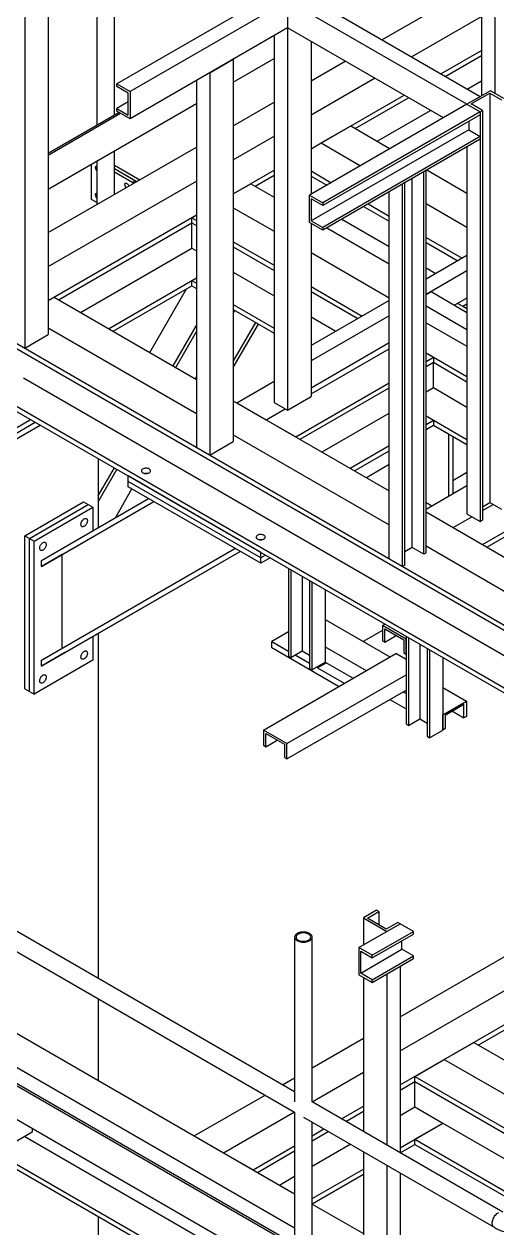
# Model space of a CAD drawing. Header units: millimetres. Extents: x 0 to 16187, y -20471 to 6290.
# Drawn here: x 1766.5 to 1851.7, y 5507.8 to 5724.7 of the extents above; entities that cross this region are included whole.
import ezdxf

# ---------------------------------------------------------------- set-up
doc = ezdxf.new("R2010")
doc.units = ezdxf.units.MM

msp = doc.modelspace()

# ---------------------------------------------------------------- linework, layer by layer
at = {"color": 7, "linetype": 'Continuous', "lineweight": 25}
for p, q in [((1848.96246, 5751.86706), (1848.96246, 5711.76101)), ((1851.34894, 5750.48937), (1851.34894, 5712.22024)), ((1770.84483, 5734.87477), (1770.84483, 5668.73451)), ((1779.62498, 5733.18174), (1779.62498, 5706.46499)), ((1782.78998, 5708.2921), (1782.78998, 5735.00885)), ((1766.60219, 5732.42554), (1766.60219, 5666.28529)), ((1830.99465, 5721.82745), (1848.96246, 5732.20004)), ((1811.57419, 5730.28327), (1783.20153, 5713.90408)), ((1813.96067, 5728.90558), (1785.58801, 5712.52639)), ((1813.96067, 5728.90558), (1813.96067, 5724.00634)), ((1846.31081, 5710.23024), (1813.96067, 5728.90558)), ((1813.96067, 5728.90558), (1813.96067, 5655.1107)), ((1848.69729, 5711.60793), (1816.34716, 5730.28327)), ((1836.29795, 5718.76592), (1848.96246, 5726.07698)), ((1813.96067, 5724.00634), (1785.58801, 5707.62715)), ((1811.57419, 5722.62865), (1811.57419, 5656.48839)), ((1842.06748, 5707.78062), (1813.96067, 5724.00634)), ((1818.20331, 5721.55711), (1818.20331, 5694.00413)), ((1799.95996, 5715.92389), (1804.2026, 5718.37312)), ((1804.2026, 5714.22313), (1811.57419, 5718.47866)), ((1804.2026, 5718.37312), (1804.2026, 5649.47749)), ((1818.20331, 5714.44316), (1824.36484, 5718.00014)), ((1841.60126, 5715.70439), (1848.96246, 5719.95392)), ((1842.39688, 5715.24508), (1848.96246, 5719.03531)), ((1799.95996, 5715.92389), (1799.95996, 5647.02826)), ((1783.20153, 5713.41416), (1783.20153, 5713.90408)), ((1783.20153, 5713.90408), (1785.58801, 5712.52639)), ((1797.57347, 5714.54621), (1797.57347, 5648.40595)), ((1818.20331, 5708.3201), (1829.66814, 5714.93861)), ((1846.3493, 5712.9634), (1848.96246, 5714.47194)), ((1785.26981, 5712.22016), (1783.20153, 5713.41416)), ((1785.26981, 5708.30076), (1785.26981, 5712.22016)), ((1785.58801, 5712.52639), (1785.58801, 5707.62715)), ((1818.20331, 5702.19704), (1834.97144, 5711.87708)), ((1826.15839, 5705.8708), (1835.76706, 5711.41777)), ((1850.55345, 5712.67947), (1846.31081, 5710.23024)), ((1848.69729, 5711.60793), (1846.31081, 5710.23024)), ((1847.05327, 5710.29148), (1850.44738, 5712.25085)), ((1850.44738, 5712.25085), (1852.51567, 5711.05686)), ((1850.44738, 5712.25085), (1850.44738, 5638.45598)), ((1852.93993, 5711.30178), (1850.55345, 5712.67947)), ((1770.84483, 5694.96611), (1797.57347, 5710.39622)), ((1785.26981, 5710.68876), (1783.20153, 5709.49476)), ((1783.20153, 5709.00484), (1783.20153, 5709.49476)), ((1783.20153, 5709.49476), (1785.26981, 5708.30076)), ((1804.2026, 5706.36072), (1811.57419, 5710.61625)), ((1846.31081, 5710.23024), (1817.93815, 5693.85106)), ((1846.31081, 5710.23024), (1848.69729, 5708.85256)), ((1849.12156, 5709.09748), (1847.05327, 5710.29148)), ((1783.61307, 5708.76726), (1770.84483, 5701.39631)), ((1770.84483, 5701.09016), (1783.87823, 5708.61418)), ((1785.58801, 5707.62715), (1783.20153, 5709.00484)), ((1848.69729, 5708.85256), (1820.32463, 5692.47337)), ((1848.69729, 5708.36263), (1820.32463, 5691.98344)), ((1830.11082, 5703.58912), (1839.71949, 5709.13609)), ((1846.629, 5707.16863), (1846.629, 5705.63723)), ((1848.69729, 5708.85256), (1849.12156, 5709.09748)), ((1848.69729, 5708.85256), (1848.69729, 5708.36263)), ((1848.69729, 5708.85256), (1848.69729, 5635.05768)), ((1849.12156, 5709.09748), (1849.12156, 5635.3026)), ((1846.629, 5705.63723), (1818.25634, 5689.25804)), ((1820.05947, 5703.26858), (1825.36277, 5706.33011)), ((1825.36277, 5706.33011), (1832.4588, 5702.23365)), ((1846.629, 5705.63723), (1848.69729, 5704.44324)), ((1804.2026, 5700.23766), (1811.57419, 5704.49319)), ((1818.20331, 5702.19704), (1820.05947, 5703.26858)), ((1820.05947, 5703.26858), (1827.1555, 5699.17212)), ((1848.69729, 5704.44324), (1820.32463, 5688.06405)), ((1848.69729, 5703.95331), (1820.32463, 5687.57412)), ((1848.69729, 5704.44324), (1848.69729, 5703.95331)), ((1770.84483, 5687.1037), (1797.57347, 5702.53381)), ((1782.78998, 5693.99949), (1782.78998, 5701.86189)), ((1846.31081, 5702.57562), (1846.31081, 5636.43537)), ((1778.64254, 5693.10378), (1778.64254, 5699.46763)), ((1779.49568, 5699.96013), (1779.62498, 5699.88549)), ((1779.62498, 5700.03478), (1779.62498, 5692.17237)), ((1782.78998, 5699.28299), (1787.36613, 5696.64124)), ((1782.78998, 5698.67068), (1786.59749, 5696.47265)), ((1782.78998, 5698.67068), (1786.8358, 5696.33508)), ((1804.2026, 5694.1146), (1811.57419, 5698.37013)), ((1839.08862, 5698.40634), (1846.31081, 5694.23706)), ((1770.84483, 5680.98064), (1797.57347, 5696.41075)), ((1782.78998, 5698.05838), (1786.06716, 5696.1665)), ((1786.59749, 5696.47265), (1786.06716, 5696.1665)), ((1786.06716, 5696.1665), (1786.06716, 5695.89136)), ((1786.59749, 5696.47265), (1786.59749, 5696.19751)), ((1808.12717, 5695.4616), (1811.57419, 5697.45152)), ((1818.20331, 5698.21705), (1821.8522, 5696.11059)), ((1818.20331, 5697.29844), (1821.05658, 5695.65129)), ((1836.44667, 5630.37354), (1836.44667, 5696.88118)), ((1838.93922, 5698.32009), (1838.51495, 5698.07517)), ((1838.51495, 5629.17954), (1838.51495, 5698.07517)), ((1838.93922, 5629.42446), (1838.93922, 5698.32009)), ((1804.2026, 5694.1146), (1807.33154, 5695.9209)), ((1807.33154, 5695.9209), (1811.57419, 5693.47168)), ((1832.31009, 5628.35293), (1832.31009, 5694.49318)), ((1835.12084, 5696.11579), (1834.69658, 5695.87087)), ((1834.69658, 5626.97524), (1834.69658, 5695.87087)), ((1835.12084, 5627.22016), (1835.12084, 5696.11579)), ((1779.62498, 5692.53662), (1778.64254, 5693.10378)), ((1817.93815, 5693.85106), (1820.32463, 5692.47337)), ((1817.93815, 5688.95181), (1817.93815, 5693.85106)), ((1820.32463, 5691.98344), (1818.25634, 5693.17744)), ((1818.25634, 5693.17744), (1818.25634, 5689.25804)), ((1820.32463, 5692.47337), (1820.32463, 5691.98344)), ((1828.48202, 5692.28328), (1832.31009, 5690.07338)), ((1838.93922, 5692.36953), (1846.31081, 5688.114)), ((1770.84483, 5674.85758), (1797.57347, 5690.28769)), ((1796.72494, 5689.79784), (1797.57347, 5690.28769)), ((1796.72494, 5689.79784), (1797.57347, 5689.308)), ((1796.72494, 5688.87924), (1796.72494, 5689.79784)), ((1804.2026, 5691.60415), (1811.57419, 5687.34862)), ((1827.68639, 5691.82398), (1832.31009, 5689.15477)), ((1772.70112, 5675.01058), (1796.72494, 5688.87924)), ((1796.72494, 5688.87924), (1797.57347, 5688.38939)), ((1796.72494, 5684.31586), (1796.72494, 5688.87924)), ((1820.32463, 5687.57412), (1817.93815, 5688.95181)), ((1818.20331, 5688.79874), (1818.20331, 5657.55993)), ((1818.25634, 5689.25804), (1820.32463, 5688.06405)), ((1820.32463, 5688.06405), (1820.32463, 5687.57412)), ((1821.0574, 5687.99714), (1832.31009, 5681.5011)), ((1823.73397, 5689.54229), (1832.31009, 5684.5914)), ((1804.2026, 5685.48109), (1811.57419, 5681.22556)), ((1838.93922, 5686.24647), (1845.46137, 5682.48131)), ((1838.93922, 5685.32786), (1844.66575, 5682.022)), ((1776.65354, 5672.72889), (1796.72494, 5684.31586)), ((1796.72494, 5684.31586), (1797.57347, 5683.82602)), ((1804.2026, 5684.56248), (1811.57419, 5680.30695)), ((1818.20331, 5683.52171), (1832.31009, 5675.37804)), ((1846.31081, 5682.97168), (1838.93922, 5678.71615)), ((1781.7182, 5669.80513), (1797.57347, 5678.95818)), ((1796.72494, 5678.46834), (1797.57347, 5678.95818)), ((1804.2026, 5679.99911), (1811.57419, 5675.74358)), ((1838.93922, 5680.76449), (1840.71332, 5679.74032)), ((1846.31081, 5680.2163), (1838.93922, 5675.96077)), ((1782.51382, 5669.34583), (1796.72494, 5677.54973)), ((1789.12645, 5665.52844), (1795.738, 5676.97998)), ((1796.72494, 5678.46834), (1797.57347, 5677.9785)), ((1796.72494, 5677.54973), (1796.72494, 5678.46834)), ((1796.72494, 5677.54973), (1797.57347, 5677.05989)), ((1818.20331, 5677.39865), (1827.43015, 5672.07211)), ((1770.84483, 5674.85758), (1771.90549, 5675.46988)), ((1771.90549, 5675.46988), (1797.57347, 5660.65207)), ((1818.20331, 5676.48004), (1826.63453, 5671.6128)), ((1832.31009, 5674.88924), (1818.20331, 5666.74556)), ((1838.93922, 5675.96077), (1839.84078, 5676.48123)), ((1839.84078, 5676.48123), (1846.31081, 5672.74616)), ((1846.31081, 5675.31705), (1844.08411, 5674.03161)), ((1804.2026, 5674.15158), (1811.57419, 5669.89605)), ((1804.2026, 5673.23297), (1811.57419, 5668.97745)), ((1804.2026, 5672.56785), (1804.49061, 5673.06671)), ((1838.93922, 5673.94016), (1846.31081, 5669.68463)), ((1844.66657, 5674.36785), (1845.56834, 5673.84727)), ((1844.66657, 5674.36785), (1846.31081, 5673.41866)), ((1845.56834, 5673.84727), (1846.31081, 5674.27588)), ((1845.56834, 5673.84727), (1846.31081, 5673.41866)), ((1793.36909, 5663.07921), (1797.57347, 5670.36142)), ((1804.2026, 5663.8724), (1808.25595, 5670.89302)), ((1804.2026, 5662.78981), (1808.72474, 5670.6224)), ((1832.31009, 5672.13386), (1818.20331, 5663.99019)), ((1818.20331, 5671.91666), (1822.6821, 5669.33111)), ((1838.93922, 5670.87813), (1846.31081, 5666.62261)), ((1761.29889, 5669.34682), (1944.81962, 5563.40256)), ((1761.29889, 5668.42821), (1904.01059, 5586.0425)), ((1766.60219, 5666.28529), (1770.84483, 5668.73451)), ((1770.84483, 5669.95913), (1797.57347, 5654.52901)), ((1793.83788, 5662.80859), (1797.57347, 5669.27883)), ((1764.21571, 5667.66298), (1766.60219, 5666.28529)), ((1832.31009, 5667.23461), (1818.20331, 5659.09094)), ((1818.20331, 5658.04977), (1832.31009, 5666.19344)), ((1818.20331, 5663.99019), (1818.20331, 5659.09094)), ((1838.93922, 5665.42806), (1840.26504, 5664.66268)), ((1838.93922, 5665.42806), (1846.31081, 5661.17253)), ((1838.93922, 5663.8973), (1840.26504, 5664.66268)), ((1838.93922, 5662.97869), (1840.26504, 5663.74407)), ((1840.26504, 5664.66268), (1840.26504, 5663.74407)), ((1840.26504, 5659.1807), (1840.26504, 5663.74407)), ((1840.26504, 5663.74407), (1846.31081, 5660.25393)), ((1766.36355, 5660.94108), (1900.05817, 5583.76082)), ((1797.38563, 5660.76051), (1797.57347, 5661.08587)), ((1804.83899, 5656.45778), (1811.57419, 5660.34592)), ((1815.44559, 5650.33472), (1832.31009, 5660.07038)), ((1761.29889, 5658.01732), (1894.99351, 5580.83706)), ((1813.96067, 5655.1107), (1818.20331, 5657.55993)), ((1816.24122, 5649.87541), (1832.31009, 5659.15178)), ((1838.93922, 5658.41532), (1840.26504, 5659.1807)), ((1840.26504, 5659.1807), (1846.31081, 5655.69055)), ((1761.29889, 5657.09871), (1894.19789, 5580.37775)), ((1804.2026, 5656.82516), (1832.31009, 5640.59905)), ((1804.83899, 5656.45778), (1810.14229, 5653.39625)), ((1810.14229, 5653.39625), (1813.53641, 5655.35563)), ((1811.57419, 5656.48839), (1813.96067, 5655.1107)), ((1763.95054, 5651.2818), (1767.66285, 5653.42487)), ((1763.95054, 5650.30195), (1768.51152, 5652.93495)), ((1810.14229, 5653.39625), (1815.44559, 5650.33472)), ((1820.19364, 5647.59373), (1832.31009, 5654.5884)), ((1838.93922, 5654.09856), (1840.26504, 5653.33318)), ((1838.93922, 5654.09856), (1846.31081, 5649.84303)), ((1838.93922, 5652.56779), (1840.26504, 5653.33318)), ((1840.26504, 5653.33318), (1840.26504, 5652.41457)), ((1763.95054, 5649.3221), (1769.36019, 5652.44502)), ((1804.2026, 5650.7021), (1832.31009, 5634.47599)), ((1838.93922, 5651.64918), (1840.26504, 5652.41457)), ((1840.26504, 5652.41457), (1842.96973, 5650.85319)), ((1840.26504, 5652.41457), (1846.31081, 5648.92442)), ((1842.96973, 5650.85319), (1842.96973, 5639.58874)), ((1799.95996, 5647.02826), (1804.2026, 5649.47749)), ((1825.2583, 5644.66996), (1832.31009, 5648.74088)), ((1843.76522, 5650.39396), (1843.76522, 5640.04797)), ((1779.86045, 5646.38335), (1779.86045, 5633.95905)), ((1797.57347, 5648.40595), (1799.95996, 5647.02826)), ((1826.05392, 5644.21066), (1832.31009, 5647.82227)), ((1779.86045, 5639.68156), (1782.76249, 5644.70804)), ((1779.86045, 5638.59897), (1783.23127, 5644.43741)), ((1832.31009, 5645.30943), (1828.23034, 5642.95424)), ((1849.12156, 5630.894), (1873.941, 5645.22196)), ((1849.91718, 5630.43469), (1873.941, 5644.30335)), ((1809.13467, 5629.4837), (1785.26981, 5643.26059)), ((1785.26981, 5642.28074), (1785.26981, 5643.26059)), ((1809.13467, 5628.50386), (1785.26981, 5642.28074)), ((1785.26981, 5641.30089), (1785.26981, 5642.28074)), ((1843.76522, 5642.4622), (1846.31081, 5643.93174)), ((1782.9378, 5635.73615), (1785.93043, 5640.91953)), ((1809.13467, 5627.52401), (1785.26981, 5641.30089)), ((1838.93922, 5637.26198), (1846.31081, 5641.51751)), ((1766.60219, 5632.4805), (1777.2088, 5638.60356)), ((1767.45072, 5631.99066), (1778.05732, 5638.11372)), ((1768.29925, 5631.50081), (1778.90585, 5637.62387)), ((1769.59856, 5628.03306), (1788.92257, 5639.1922)), ((1769.59856, 5626.95047), (1789.86007, 5638.651)), ((1773.3639, 5629.12416), (1789.86068, 5638.65064)), ((1777.2088, 5638.60356), (1778.05732, 5638.11372)), ((1778.05732, 5638.11372), (1778.90585, 5637.62387)), ((1778.90585, 5637.62387), (1778.90585, 5633.4078)), ((1838.93922, 5638.48221), (1839.99608, 5637.8721)), ((1849.12156, 5637.6906), (1850.44738, 5638.45598)), ((1849.12156, 5637.01706), (1851.03074, 5638.11921)), ((1850.44738, 5638.45598), (1852.51567, 5637.26198)), ((1838.93922, 5636.77214), (1843.81825, 5633.95553)), ((1838.93922, 5636.77214), (1874.68347, 5616.13742)), ((1843.81825, 5633.95553), (1847.21237, 5635.91491)), ((1846.31081, 5636.43537), (1848.69729, 5635.05768)), ((1843.81825, 5633.95553), (1849.12156, 5630.894)), ((1848.69729, 5635.05768), (1849.12156, 5635.3026)), ((1766.60219, 5604.92225), (1766.60219, 5632.4805)), ((1766.60219, 5632.4805), (1767.45072, 5631.99066)), ((1767.45072, 5604.4324), (1767.45072, 5631.99066)), ((1767.45072, 5631.99066), (1768.29925, 5631.50081)), ((1768.29925, 5603.94256), (1768.29925, 5631.50081)), ((1769.59856, 5610.06206), (1804.48507, 5630.20816)), ((1769.59856, 5608.97947), (1805.42257, 5629.66696)), ((1773.3639, 5629.12416), (1769.59856, 5626.95047)), ((1773.3639, 5612.23646), (1773.3639, 5629.12416)), ((1773.8412, 5611.4287), (1805.42326, 5629.66656)), ((1809.13467, 5628.50386), (1809.13467, 5629.4837)), ((1809.98333, 5628.99378), (1809.13467, 5628.50386)), ((1836.44667, 5630.37354), (1835.12084, 5629.60816)), ((1838.51495, 5629.17954), (1836.44667, 5630.37354)), ((1838.93922, 5629.42446), (1838.51495, 5629.17954)), ((1838.93922, 5630.64908), (1874.68347, 5610.01436)), ((1769.59856, 5626.95047), (1769.59856, 5628.03306)), ((1810.832, 5628.50386), (1809.13467, 5627.52401)), ((1809.13467, 5627.52401), (1809.13467, 5628.50386)), ((1834.69658, 5626.97524), (1832.31009, 5628.35293)), ((1835.12084, 5627.22016), (1834.69658, 5626.97524)), ((1814.11977, 5626.60587), (1814.11977, 5610.80553)), ((1814.54403, 5626.36094), (1814.54403, 5610.56061)), ((1816.61232, 5625.16695), (1816.61232, 5611.75461)), ((1817.93815, 5624.40156), (1817.93815, 5608.60123)), ((1818.36241, 5624.15664), (1818.36241, 5608.35631)), ((1820.7489, 5622.77895), (1820.7489, 5609.734)), ((1820.7489, 5617.38827), (1832.4153, 5610.6534)), ((1831.09033, 5616.31877), (1831.5149, 5616.56387)), ((1835.33297, 5613.86955), (1831.09033, 5616.31877)), ((1831.09033, 5616.31877), (1831.09033, 5613.56295)), ((1778.90585, 5614.35341), (1778.90585, 5610.06562)), ((1779.86045, 5614.90466), (1779.86045, 5552.72929)), ((1814.11977, 5615.15016), (1811.14992, 5613.4357)), ((1831.09033, 5615.4257), (1827.61944, 5613.42199)), ((1831.5146, 5615.70641), (1834.90871, 5613.74703)), ((1831.5146, 5613.31803), (1831.5146, 5615.70641)), ((1831.5146, 5613.31803), (1833.58322, 5614.51222)), ((1834.90871, 5613.74703), (1834.90871, 5611.35865)), ((1835.33297, 5614.35974), (1835.33297, 5598.55941)), ((1835.33297, 5611.11373), (1835.33297, 5613.86955)), ((1835.75724, 5614.11482), (1835.75724, 5598.31449)), ((1811.14992, 5612.27213), (1811.14992, 5613.4357)), ((1811.14992, 5613.4357), (1814.11977, 5611.72124)), ((1823.18462, 5605.32465), (1811.14992, 5612.27213)), ((1814.54403, 5610.56061), (1816.61232, 5611.75461)), ((1816.61232, 5611.75461), (1817.93815, 5610.98922)), ((1820.7489, 5612.48982), (1828.17265, 5608.20418)), ((1831.09033, 5613.56295), (1831.5146, 5613.31803)), ((1837.82552, 5612.92082), (1837.82552, 5599.50848)), ((1839.15135, 5612.15544), (1839.15135, 5596.35511)), ((1839.57561, 5611.91052), (1839.57561, 5596.11019)), ((1778.90585, 5610.06562), (1768.29925, 5603.94256)), ((1773.8412, 5611.4287), (1769.59856, 5608.97947)), ((1769.59856, 5608.97947), (1769.59856, 5610.06206)), ((1809.61196, 5597.48932), (1833.47682, 5611.2662)), ((1814.11977, 5610.80553), (1814.54403, 5610.56061)), ((1815.33715, 5611.01847), (1817.93815, 5609.51694)), ((1818.36241, 5608.35631), (1820.7489, 5609.734)), ((1820.98992, 5609.59485), (1819.39655, 5608.67502)), ((1820.7489, 5609.734), (1825.78578, 5606.82626)), ((1835.33297, 5610.19467), (1833.47682, 5611.2662)), ((1834.90871, 5611.35865), (1835.33297, 5611.11373)), ((1841.9621, 5610.53283), (1841.9621, 5597.48787)), ((1813.8546, 5595.04009), (1835.33297, 5607.43929)), ((1817.93815, 5608.60123), (1818.36241, 5608.35631)), ((1819.39655, 5608.95331), (1819.39655, 5608.67502)), ((1819.39655, 5608.67502), (1824.19241, 5605.90643)), ((1841.9621, 5605.14215), (1846.20474, 5602.69292)), ((1766.60219, 5604.92225), (1767.45072, 5604.4324)), ((1767.45072, 5604.4324), (1768.29925, 5603.94256)), ((1813.8546, 5592.28427), (1835.33297, 5604.68347)), ((1832.4153, 5602.99913), (1835.33297, 5601.31479)), ((1834.80217, 5604.37704), (1835.33297, 5604.07061)), ((1841.9621, 5600.2437), (1846.20474, 5602.69292)), ((1845.78048, 5602.08056), (1842.38636, 5600.12118)), ((1843.71185, 5600.88637), (1845.78048, 5599.69218)), ((1845.78048, 5599.69218), (1845.78048, 5602.08056)), ((1846.20474, 5602.69292), (1846.20474, 5599.9371)), ((1835.33297, 5598.55941), (1835.75724, 5598.31449)), ((1835.75724, 5598.31449), (1837.82552, 5599.50848)), ((1837.82552, 5599.50848), (1839.15135, 5598.7431)), ((1841.9621, 5597.48787), (1841.9621, 5600.2437)), ((1842.38636, 5600.12118), (1842.38636, 5597.7328)), ((1846.20474, 5599.9371), (1845.78048, 5599.69218)), ((1813.8546, 5595.04009), (1809.61196, 5597.48932)), ((1809.61196, 5597.48932), (1809.61196, 5594.73349)), ((1810.03623, 5596.87695), (1813.43034, 5594.91757)), ((1810.03623, 5594.48857), (1810.03623, 5596.87695)), ((1839.57561, 5596.11019), (1841.9621, 5597.48787)), ((1842.38636, 5597.7328), (1841.9621, 5597.48787)), ((1809.61196, 5594.73349), (1810.03623, 5594.48857)), ((1810.03623, 5594.48857), (1812.10485, 5595.68276)), ((1813.43034, 5594.91757), (1813.43034, 5592.52919)), ((1813.8546, 5592.28427), (1813.8546, 5595.04009)), ((1839.15135, 5596.35511), (1839.57561, 5596.11019)), ((1813.43034, 5592.52919), (1813.8546, 5592.28427)), ((1834.27231, 5545.78345), (1904.80621, 5586.50181)), ((1834.27231, 5539.66039), (1887.80913, 5570.56654)), ((1815.24911, 5532.29985), (1760.0778, 5564.14957)), ((1830.02967, 5565.02011), (1827.64319, 5563.64242)), ((1828.38565, 5563.58119), (1830.45394, 5564.77518)), ((1830.45394, 5564.77518), (1830.02967, 5565.02011)), ((1830.45394, 5564.77518), (1830.45394, 5562.38719)), ((1834.27231, 5533.53733), (1889.51437, 5565.42789)), ((1826.84769, 5558.28474), (1834.27231, 5562.57088)), ((1827.64319, 5563.64242), (1827.64319, 5558.74397)), ((1827.64319, 5563.64242), (1831.88583, 5561.19319)), ((1831.77976, 5561.62181), (1828.38565, 5563.58119)), ((1833.84805, 5562.8158), (1831.77976, 5561.62181)), ((1831.88583, 5561.19319), (1834.27231, 5562.57088)), ((1834.27231, 5562.57088), (1833.84805, 5562.8158)), ((1836.6588, 5561.19319), (1834.27231, 5562.57088)), ((1758.49543, 5561.40853), (1815.24911, 5528.64532)), ((1815.24911, 5560.17931), (1815.24911, 5530.47274)), ((1818.41411, 5530.47274), (1818.41411, 5560.17931)), ((1829.23418, 5556.90705), (1836.6588, 5561.19319)), ((1829.23418, 5556.41712), (1836.6588, 5560.70327)), ((1834.59051, 5557.97787), (1834.59051, 5559.50927)), ((1836.6588, 5560.70327), (1836.6588, 5561.19319)), ((1829.23418, 5556.90705), (1826.84769, 5558.28474)), ((1826.84769, 5558.28474), (1826.84769, 5553.38549)), ((1827.16589, 5553.69173), (1834.59051, 5557.97787)), ((1827.16589, 5557.61112), (1829.23418, 5556.41712)), ((1827.16589, 5553.69173), (1827.16589, 5557.61112)), ((1836.6588, 5556.78387), (1834.59051, 5557.97787)), ((1829.23418, 5556.41712), (1829.23418, 5556.90705)), ((1829.23418, 5552.49773), (1836.6588, 5556.78387)), ((1829.23418, 5552.0078), (1836.6588, 5556.29395)), ((1836.6588, 5556.29395), (1836.6588, 5556.78387)), ((1848.32619, 5540.73185), (1876.69872, 5557.11097)), ((1826.84769, 5553.38549), (1829.23418, 5552.0078)), ((1829.23418, 5552.49773), (1827.16589, 5553.69173)), ((1831.88583, 5553.53857), (1831.88583, 5522.69568)), ((1834.27231, 5554.91626), (1834.27231, 5521.31799)), ((1827.64319, 5552.92626), (1827.64319, 5525.14491)), ((1829.23418, 5552.0078), (1829.23418, 5552.49773)), ((1779.86045, 5549.07477), (1779.86045, 5534.33333)), ((1760.0778, 5545.75361), (1815.24911, 5513.90389)), ((1818.41411, 5536.62871), (1827.64319, 5541.95654)), ((1842.22726, 5538.12963), (1847.53056, 5541.19116)), ((1847.53056, 5541.19116), (1881.13029, 5521.79445)), ((1760.0778, 5539.63055), (1815.24911, 5507.78083)), ((1836.92396, 5535.0681), (1842.22726, 5538.12963)), ((1842.22726, 5538.12963), (1875.82699, 5518.73292)), ((1815.24911, 5504.81866), (1760.0778, 5536.66838)), ((1760.0778, 5536.36222), (1815.24911, 5504.51251)), ((1818.41411, 5530.50565), (1827.64319, 5535.83348)), ((1813.08231, 5533.55072), (1815.24911, 5534.80159)), ((1834.27231, 5532.61872), (1836.92396, 5534.14949)), ((1836.92396, 5535.0681), (1870.52369, 5515.67139)), ((1836.92396, 5534.14949), (1836.92396, 5535.0681)), ((1836.92396, 5534.14949), (1869.72807, 5515.21208)), ((1836.92396, 5529.58612), (1836.92396, 5534.14949)), ((1797.14921, 5524.35274), (1809.91705, 5531.72346)), ((1760.0778, 5530.23817), (1815.24911, 5498.38845)), ((1852.77652, 5510.63574), (1818.41411, 5530.47274)), ((1823.68891, 5527.42766), (1827.64319, 5529.71042)), ((1834.27231, 5528.05535), (1836.92396, 5529.58612)), ((1836.92396, 5529.58612), (1841.98862, 5526.66235)), ((1802.45251, 5521.29121), (1815.22035, 5528.66193)), ((1815.24911, 5528.64532), (1815.24911, 5483.93481)), ((1816.83174, 5527.73169), (1851.19415, 5507.89469)), ((1824.48453, 5526.96836), (1827.64319, 5528.79181)), ((1767.95454, 5525.00938), (1761.06024, 5521.02939)), ((1767.95454, 5525.69103), (1767.95454, 5525.00938)), ((1818.41411, 5483.93481), (1818.41411, 5526.81821)), ((1818.41411, 5524.38259), (1820.52365, 5525.6004)), ((1818.41411, 5523.46398), (1821.31928, 5525.14109)), ((1834.27231, 5522.20783), (1841.98862, 5526.66235)), ((1836.92396, 5523.73859), (1841.98862, 5526.66235)), ((1841.98862, 5526.66235), (1865.77564, 5512.93039)), ((1766.62849, 5524.24387), (1815.24911, 5496.17578)), ((1797.14921, 5524.35274), (1802.45251, 5521.29121)), ((1818.41411, 5518.90061), (1825.2717, 5522.85941)), ((1834.29723, 5521.30361), (1836.92396, 5522.81998)), ((1836.92396, 5523.73859), (1860.56876, 5510.08874)), ((1836.92396, 5522.81998), (1836.92396, 5523.73859)), ((1836.92396, 5522.81998), (1859.48056, 5509.79834)), ((1761.06024, 5520.69222), (1812.2092, 5491.16456)), ((1761.56384, 5521.32011), (1813.00483, 5491.62386)), ((1802.45251, 5521.29121), (1807.75581, 5518.22968)), ((1807.75581, 5518.22968), (1815.24911, 5522.55547)), ((1808.55143, 5517.77037), (1815.24911, 5521.63686)), ((1827.64319, 5521.49038), (1827.64319, 5500.62588)), ((1818.41411, 5513.05308), (1827.64319, 5518.38091)), ((1831.88583, 5519.04115), (1831.88583, 5498.17665)), ((1812.50386, 5515.48869), (1815.24911, 5517.07349)), ((1818.41411, 5512.13447), (1827.64319, 5517.46231)), ((1834.27231, 5517.66346), (1834.27231, 5499.55434)), ((1818.41411, 5512.07677), (1827.64319, 5506.74894)), ((1779.86045, 5509.8391), (1779.86045, 5450.04363))]:
    msp.add_line(p, q, dxfattribs=at)
at = {"color": 7, "linetype": 'Continuous', "lineweight": 25, "flags": 128}
for points in [[(1779.33197, 5698.82983), (1779.34128, 5698.91985), (1779.36873, 5698.99461), (1779.41296, 5699.05036), (1779.47174, 5699.0843), (1779.54213, 5699.09474), (1779.6206, 5699.08115), (1779.62498, 5699.07974)], [(1779.33197, 5693.93059), (1779.34128, 5694.02061), (1779.36873, 5694.09536), (1779.41296, 5694.15111), (1779.47174, 5694.18506), (1779.54213, 5694.1955), (1779.6206, 5694.1819), (1779.62498, 5694.1805)], [(1784.63527, 5695.7683), (1784.64458, 5695.85832), (1784.67204, 5695.93308), (1784.71626, 5695.98883), (1784.77504, 5696.02277), (1784.84543, 5696.03321), (1784.9239, 5696.01962), (1785.0065, 5695.98268), (1785.08911, 5695.92424), (1785.16757, 5695.84724), (1785.23796, 5695.75554), (1785.29674, 5695.65372), (1785.34097, 5695.54691), (1785.35952, 5695.48284)], [(1789.03516, 5643.84243), (1789.12995, 5643.90798), (1789.20294, 5643.98224), (1789.25179, 5644.06283), (1789.27492, 5644.14716), (1789.27161, 5644.23252), (1789.24194, 5644.31617), (1789.18687, 5644.39542), (1789.10818, 5644.46771), (1789.0084, 5644.53074), (1788.89072, 5644.58246), (1788.75894, 5644.62123), (1788.61728, 5644.64578), (1788.4703, 5644.65534), (1788.32273, 5644.6496), (1788.17931, 5644.62874), (1788.04465, 5644.59342), (1787.92307, 5644.5448), (1787.81849, 5644.48442), (1787.73426, 5644.41424), (1787.67309, 5644.3365), (1787.63695, 5644.2537), (1787.627, 5644.16851), (1787.64356, 5644.08367), (1787.6861, 5644.00189), (1787.75325, 5643.92581), (1787.84285, 5643.85788), (1787.95202, 5643.80027), (1788.07725, 5643.75485), (1788.21452, 5643.72306), (1788.35942, 5643.70593), (1788.50729, 5643.70402), (1788.65337, 5643.71737), (1788.79298, 5643.74557), (1788.92162, 5643.78771), (1789.03516, 5643.84243)], [(1777.31486, 5635.54184), (1777.41903, 5635.59115), (1777.51984, 5635.61722), (1777.61407, 5635.61921), (1777.69868, 5635.59707), (1777.77095, 5635.5515), (1777.82857, 5635.48397), (1777.86967, 5635.39665), (1777.89295, 5635.29234), (1777.89764, 5635.1744), (1777.8836, 5635.04662), (1777.85128, 5634.9131), (1777.80172, 5634.77814), (1777.73651, 5634.64608), (1777.65775, 5634.52115), (1777.56797, 5634.40738), (1777.47006, 5634.30842), (1777.36715, 5634.22745), (1777.26257, 5634.16707), (1777.15967, 5634.12923), (1777.06175, 5634.11514), (1776.97197, 5634.12526), (1776.89321, 5634.15925), (1776.828, 5634.21603), (1776.77844, 5634.29377), (1776.74612, 5634.38997), (1776.73209, 5634.50154), (1776.73678, 5634.6249), (1776.76005, 5634.75608), (1776.80115, 5634.89086), (1776.85877, 5635.02491), (1776.93104, 5635.15393), (1777.01566, 5635.27376), (1777.10988, 5635.38055), (1777.2107, 5635.47088), (1777.31486, 5635.54184)], [(1769.89024, 5629.90841), (1769.78608, 5629.8591), (1769.68526, 5629.83303), (1769.59103, 5629.83103), (1769.50642, 5629.85318), (1769.43415, 5629.89875), (1769.37653, 5629.96628), (1769.33543, 5630.0536), (1769.31216, 5630.15791), (1769.30746, 5630.27585), (1769.3215, 5630.40363), (1769.35382, 5630.53715), (1769.40338, 5630.6721), (1769.46859, 5630.80417), (1769.54735, 5630.9291), (1769.63713, 5631.04287), (1769.73504, 5631.14183), (1769.83795, 5631.2228), (1769.94253, 5631.28318), (1770.04544, 5631.32102), (1770.14335, 5631.33511), (1770.23313, 5631.32499), (1770.31189, 5631.291), (1770.3771, 5631.23422), (1770.42666, 5631.15648), (1770.45898, 5631.06028), (1770.47302, 5630.94871), (1770.46832, 5630.82535), (1770.44505, 5630.69417), (1770.40395, 5630.55939), (1770.34633, 5630.42534), (1770.27406, 5630.29632), (1770.18945, 5630.17649), (1770.09522, 5630.06969), (1769.9944, 5629.97937), (1769.89024, 5629.90841)], [(1809.71803, 5631.90246), (1809.81282, 5631.96801), (1809.88581, 5632.04227), (1809.93466, 5632.12286), (1809.9578, 5632.20719), (1809.95448, 5632.29256), (1809.92481, 5632.3762), (1809.86975, 5632.45545), (1809.79106, 5632.52775), (1809.69127, 5632.59077), (1809.57359, 5632.64249), (1809.44181, 5632.68126), (1809.30015, 5632.70581), (1809.15318, 5632.71537), (1809.00561, 5632.70963), (1808.86219, 5632.68877), (1808.72752, 5632.65346), (1808.60594, 5632.60483), (1808.50136, 5632.54446), (1808.41713, 5632.47427), (1808.35596, 5632.39653), (1808.31982, 5632.31373), (1808.30987, 5632.22854), (1808.32643, 5632.1437), (1808.36897, 5632.06192), (1808.43612, 5631.98584), (1808.52572, 5631.91791), (1808.63489, 5631.8603), (1808.76012, 5631.81488), (1808.8974, 5631.78309), (1809.0423, 5631.76596), (1809.19016, 5631.76405), (1809.33625, 5631.7774), (1809.47585, 5631.8056), (1809.60449, 5631.84774), (1809.71803, 5631.90246)], [(1777.31486, 5610.31073), (1777.2107, 5610.26142), (1777.10988, 5610.23535), (1777.01566, 5610.23336), (1776.93104, 5610.2555), (1776.85877, 5610.30107), (1776.80115, 5610.3686), (1776.76005, 5610.45592), (1776.73678, 5610.56023), (1776.73209, 5610.67817), (1776.74612, 5610.80595), (1776.77844, 5610.93947), (1776.828, 5611.07443), (1776.89321, 5611.20649), (1776.97197, 5611.33142), (1777.06175, 5611.44519), (1777.15967, 5611.54415), (1777.26257, 5611.62512), (1777.36715, 5611.6855), (1777.47006, 5611.72334), (1777.56797, 5611.73743), (1777.65775, 5611.72732), (1777.73651, 5611.69332), (1777.80172, 5611.63654), (1777.85128, 5611.5588), (1777.8836, 5611.4626), (1777.89764, 5611.35103), (1777.89295, 5611.22767), (1777.86967, 5611.09649), (1777.82857, 5610.96171), (1777.77095, 5610.82766), (1777.69868, 5610.69865), (1777.61407, 5610.57881), (1777.51984, 5610.47202), (1777.41903, 5610.38169), (1777.31486, 5610.31073)], [(1769.89024, 5607.37188), (1769.9944, 5607.42119), (1770.09522, 5607.44726), (1770.18945, 5607.44925), (1770.27406, 5607.42711), (1770.34633, 5607.38154), (1770.40395, 5607.31401), (1770.44505, 5607.22669), (1770.46832, 5607.12238), (1770.47302, 5607.00444), (1770.45898, 5606.87666), (1770.42666, 5606.74314), (1770.3771, 5606.60818), (1770.31189, 5606.47612), (1770.23313, 5606.35119), (1770.14335, 5606.23742), (1770.04544, 5606.13846), (1769.94253, 5606.05749), (1769.83795, 5605.99711), (1769.73504, 5605.95927), (1769.63713, 5605.94518), (1769.54735, 5605.9553), (1769.46859, 5605.98929), (1769.40338, 5606.04607), (1769.35382, 5606.12381), (1769.3215, 5606.22001), (1769.30746, 5606.33158), (1769.31216, 5606.45494), (1769.33543, 5606.58612), (1769.37653, 5606.7209), (1769.43415, 5606.85495), (1769.50642, 5606.98397), (1769.59103, 5607.1038), (1769.68526, 5607.21059), (1769.78608, 5607.30092), (1769.89024, 5607.37188)], [(1818.38043, 5560.36679), (1818.32479, 5560.48189), (1818.2436, 5560.59182), (1818.13825, 5560.69468), (1818.01055, 5560.78873), (1817.86267, 5560.87235), (1817.69715, 5560.94411), (1817.51682, 5561.00279), (1817.32477, 5561.04738), (1817.12428, 5561.07711), (1816.91878, 5561.09148), (1816.71179, 5561.09025), (1816.50685, 5561.07343), (1816.30747, 5561.0413), (1816.11705, 5560.99444), (1815.93886, 5560.93362), (1815.77595, 5560.8599), (1815.6311, 5560.77453), (1815.50679, 5560.67898), (1815.40515, 5560.57488), (1815.32792, 5560.46401), (1815.27641, 5560.34826), (1815.25151, 5560.22963), (1815.25365, 5560.11014), (1815.28279, 5559.99183), (1815.33843, 5559.87673), (1815.41962, 5559.76681), (1815.52497, 5559.66394), (1815.65268, 5559.56989), (1815.80055, 5559.48627), (1815.96607, 5559.41451), (1816.1464, 5559.35583), (1816.33845, 5559.31125), (1816.53894, 5559.28151), (1816.74444, 5559.26714), (1816.95143, 5559.26838), (1817.15637, 5559.2852), (1817.35576, 5559.31732), (1817.54617, 5559.36419), (1817.72436, 5559.425), (1817.88727, 5559.49873), (1818.03212, 5559.58409), (1818.15643, 5559.67965), (1818.25807, 5559.78375), (1818.33531, 5559.89462), (1818.38681, 5560.01036), (1818.41171, 5560.12899), (1818.40957, 5560.24848), (1818.38043, 5560.36679)], [(1818.11911, 5560.33516), (1818.06759, 5560.43935), (1817.9909, 5560.53825), (1817.89062, 5560.62984), (1817.76877, 5560.71226), (1817.62785, 5560.78382), (1817.47072, 5560.84309), (1817.30058, 5560.88884), (1817.12089, 5560.92015), (1816.93531, 5560.93637), (1816.74762, 5560.93718), (1816.56164, 5560.92257), (1816.38116, 5560.89283), (1816.20985, 5560.84856), (1816.05119, 5560.79066), (1815.90843, 5560.72032), (1815.78445, 5560.63897), (1815.68179, 5560.54826), (1815.60254, 5560.45004), (1815.54831, 5560.34631), (1815.52021, 5560.23918), (1815.5188, 5560.13083), (1815.54411, 5560.02346), (1815.59564, 5559.91927), (1815.67232, 5559.82038), (1815.77261, 5559.72879), (1815.89445, 5559.64637), (1816.03537, 5559.5748), (1816.19251, 5559.51554), (1816.36265, 5559.46978), (1816.54234, 5559.43848), (1816.72791, 5559.42225), (1816.9156, 5559.42144), (1817.10158, 5559.43605), (1817.28206, 5559.4658), (1817.45337, 5559.51007), (1817.61203, 5559.56796), (1817.7548, 5559.6383), (1817.87877, 5559.71965), (1817.98143, 5559.81036), (1818.06068, 5559.90858), (1818.11491, 5560.01232), (1818.14302, 5560.11945), (1818.14443, 5560.2278), (1818.11911, 5560.33516)], [(1851.19427, 5507.89463), (1851.19409, 5507.89473), (1851.09758, 5507.9661), (1851.01626, 5508.05969), (1850.95152, 5508.17391), (1850.90447, 5508.30681), (1850.87591, 5508.4561), (1850.86634, 5508.61923), (1850.87591, 5508.79342), (1850.90447, 5508.97569), (1850.95152, 5509.1629), (1851.01626, 5509.35187), (1851.09758, 5509.53935), (1851.19409, 5509.72214), (1851.30414, 5509.89712), (1851.42584, 5510.06128), (1851.55712, 5510.21183), (1851.69572, 5510.34617), (1851.83928, 5510.46202), (1851.98534, 5510.55739)]]:
    msp.add_lwpolyline(points, dxfattribs=at)
at = {"color": 7, "linetype": 'Continuous', "lineweight": 25}
for centre, radius, start, end in [((1780.14551, 5698.868), 0.81443, 182.6860962, 230.2734614), ((1785.45091, 5695.80766), 0.81659, 182.7629152, 226.767558), ((1780.14551, 5693.96876), 0.81443, 182.6860962, 230.2734614), ((1788.45179, 5642.33089), 1.40604, 81.0726305, 98.9273697), ((1788.45179, 5642.32994), 1.40697, 81.0787148, 98.9212852), ((1809.13467, 5630.38997), 1.40697, 81.0787152, 98.9212848)]:
    msp.add_arc(centre, radius, start, end, dxfattribs=at)
msp.add_open_spline([(1851.19415, 5507.89469), (1851.2585, 5507.8582), (1851.44139, 5507.75449), (1851.75452, 5507.59396), (1852.13707, 5507.41743), (1852.5326, 5507.25487), (1852.93978, 5507.10621), (1853.35751, 5506.97168), (1853.78465, 5506.85142), (1854.22009, 5506.74554), (1854.66275, 5506.65412), (1855.11155, 5506.57723), (1855.56542, 5506.51495), (1856.02327, 5506.46732), (1856.48406, 5506.43438), (1856.94669, 5506.41615), (1857.41011, 5506.41264), (1857.87323, 5506.42387), (1858.33496, 5506.44981), (1858.79424, 5506.49044), (1859.24999, 5506.54573), (1859.70118, 5506.61563), (1860.14675, 5506.7001), (1860.58568, 5506.79906), (1861.01693, 5506.91248), (1861.43948, 5507.04026), (1861.85227, 5507.18237), (1862.25436, 5507.33863), (1862.64431, 5507.50929), (1863.0228, 5507.69319), (1863.26282, 5507.82742), (1863.38313, 5507.89469)], degree=3, knots=[0, 0, 0, 0, 0.019169212, 0.054483675, 0.089761973, 0.1250081, 0.160203016, 0.195335959, 0.230402543, 0.265403139, 0.300341551, 0.335224004, 0.370058386, 0.404853711, 0.439619733, 0.474366698, 0.509105164, 0.543845893, 0.578597006, 0.613368584, 0.648171566, 0.683016796, 0.717914883, 0.752875993, 0.787909542, 0.823023733, 0.858224904, 0.893516614, 0.928898421, 0.964364289, 1, 1, 1, 1], dxfattribs=at)

doc.saveas('drawing.dxf')
